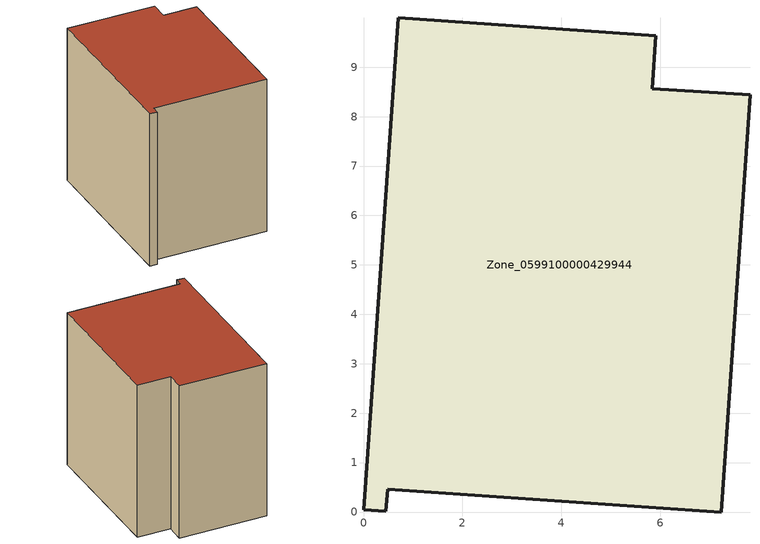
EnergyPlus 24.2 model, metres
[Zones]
Zone_0599100000429944
 floor ground (C_G): 7.82,8.44 7.24,0 0.49,0.46 0.46,0.01 0,0.05 0.71,10 5.92,9.63 5.84,8.56 z7.55
 wall outside (C_F): 5.84,8.56 5.92,9.63 0.71,10 0,0.05 0.46,0.01 0.49,0.46 7.24,0 7.82,8.44 5.84,8.56 z7.55:17.05
 roof outside (C_R): 7.24,0 7.82,8.44 5.84,8.56 5.92,9.63 0.71,10 0,0.05 0.46,0.01 0.49,0.46 z17.05
[BUILDING]
Pand.0599100000429944: North Axis=0; Terrain=City; Loads Convergence Tolerance Value=0.04; Temperature Convergence Tolerance Value=0.4; Solar Distribution=FullExterior; Maximum Number of Warmup Days=25; Minimum Number of Warmup Days=1
[Site:Location]
Rotterdam.The.Hague.AP_ZH_NLD Design_Conditions: Latitude=51.96; Longitude=4.45; Time Zone=1; Elevation=-4.5
[SITE:GROUNDTEMPERATURE:BUILDINGSURFACE]
18, 18, 18, 18, 18, 18, 18, 18, 18, 18, 18, 18
[MATERIAL] Thermal Absorptance=0.9; Solar Absorptance=0.7; Visible Absorptance=0.7
Name | Roughness | Thickness | Conductivity | Density | Specific Heat
G.TI.2006-2014 | MediumSmooth | 0.15 | 0.06 | 540 | 1210
F.TI.2006-2014 | Rough | 0.3 | 0.12 | 1920 | 840
R.TI.2006-2014 | MediumRough | 0.2 | 0.08 | 1500 | 1000
[CONSTRUCTION]
C_G: G.TI.2006-2014
C_F: F.TI.2006-2014
C_R: R.TI.2006-2014
[ZONE]
Zone_0599100000429944: Type=1; Multiplier=1; Ceiling Height=Autocalculate; Volume=Autocalculate; Floor Area=autocalculate; Part of Total Floor Area=Yes
[ZONEINFILTRATION:DESIGNFLOWRATE]
Infil_Zone_0599100000429944: Zone or ZoneList or Space or SpaceList=Zone_0599100000429944; Schedule=AlwaysOn; Design Flow Rate Calculation Method=Flow/Area; Flow Rate per Floor Area=0.0015; Constant Term Coefficient=1; Temperature Term Coefficient=0; Velocity Term Coefficient=0; Velocity Squared Term Coefficient=0
[HVACTEMPLATE:ZONE:IDEALLOADSAIRSYSTEM]
Zone_0599100000429944: Maximum Heating Supply Air Temperature=50; Minimum Cooling Supply Air Temperature=13; Maximum Heating Supply Air Humidity Ratio=0.0156; Minimum Cooling Supply Air Humidity Ratio=0.0077; Heating Limit=NoLimit; Cooling Limit=NoLimit; Dehumidification Control Type=ConstantSensibleHeatRatio; Cooling Sensible Heat Ratio=0.7; Dehumidification Setpoint=60; Humidification Control Type=None; Humidification Setpoint=30; Outdoor Air Method=None; Outdoor Air Flow Rate per Person=0.00944; Outdoor Air Flow Rate per Zone Floor Area=0; Outdoor Air Flow Rate per Zone=0; Demand Controlled Ventilation Type=None; Outdoor Air Economizer Type=NoEconomizer; Heat Recovery Type=None; Sensible Heat Recovery Effectiveness=0.7; Latent Heat Recovery Effectiveness=0.65
[ZONECONTROL:THERMOSTAT]
ThermostatControl_Zone_0599100000429944: Zone or ZoneList=Zone_0599100000429944; Control Type Schedule=DualSetpointControlType; Control 1=Thermostat_Zone_0599100000429944; Temperature Difference Between Cutout And Setpoint=0
[THERMOSTATSETPOINT:DUALSETPOINT]
Thermostat_Zone_0599100000429944: Heating Setpoint Temperature Schedule=HeatingSetpoint_Zone_0599100000429944; Cooling Setpoint Temperature Schedule=CoolingSetpoint_Zone_0599100000429944
[SCHEDULE:COMPACT]
HeatingSetpoint_Zone_0599100000429944: Through: 12/31, For: AllDays, Until: 24:00, 21
CoolingSetpoint_Zone_0599100000429944: Through: 12/31, For: AllDays, Until: 24:00, 24
DualSetpointControlType: Through: 12/31, For: AllDays, Until: 24:00, 4
AlwaysOn: Through: 12/31, For: AllDays, Until: 24:00, 1
